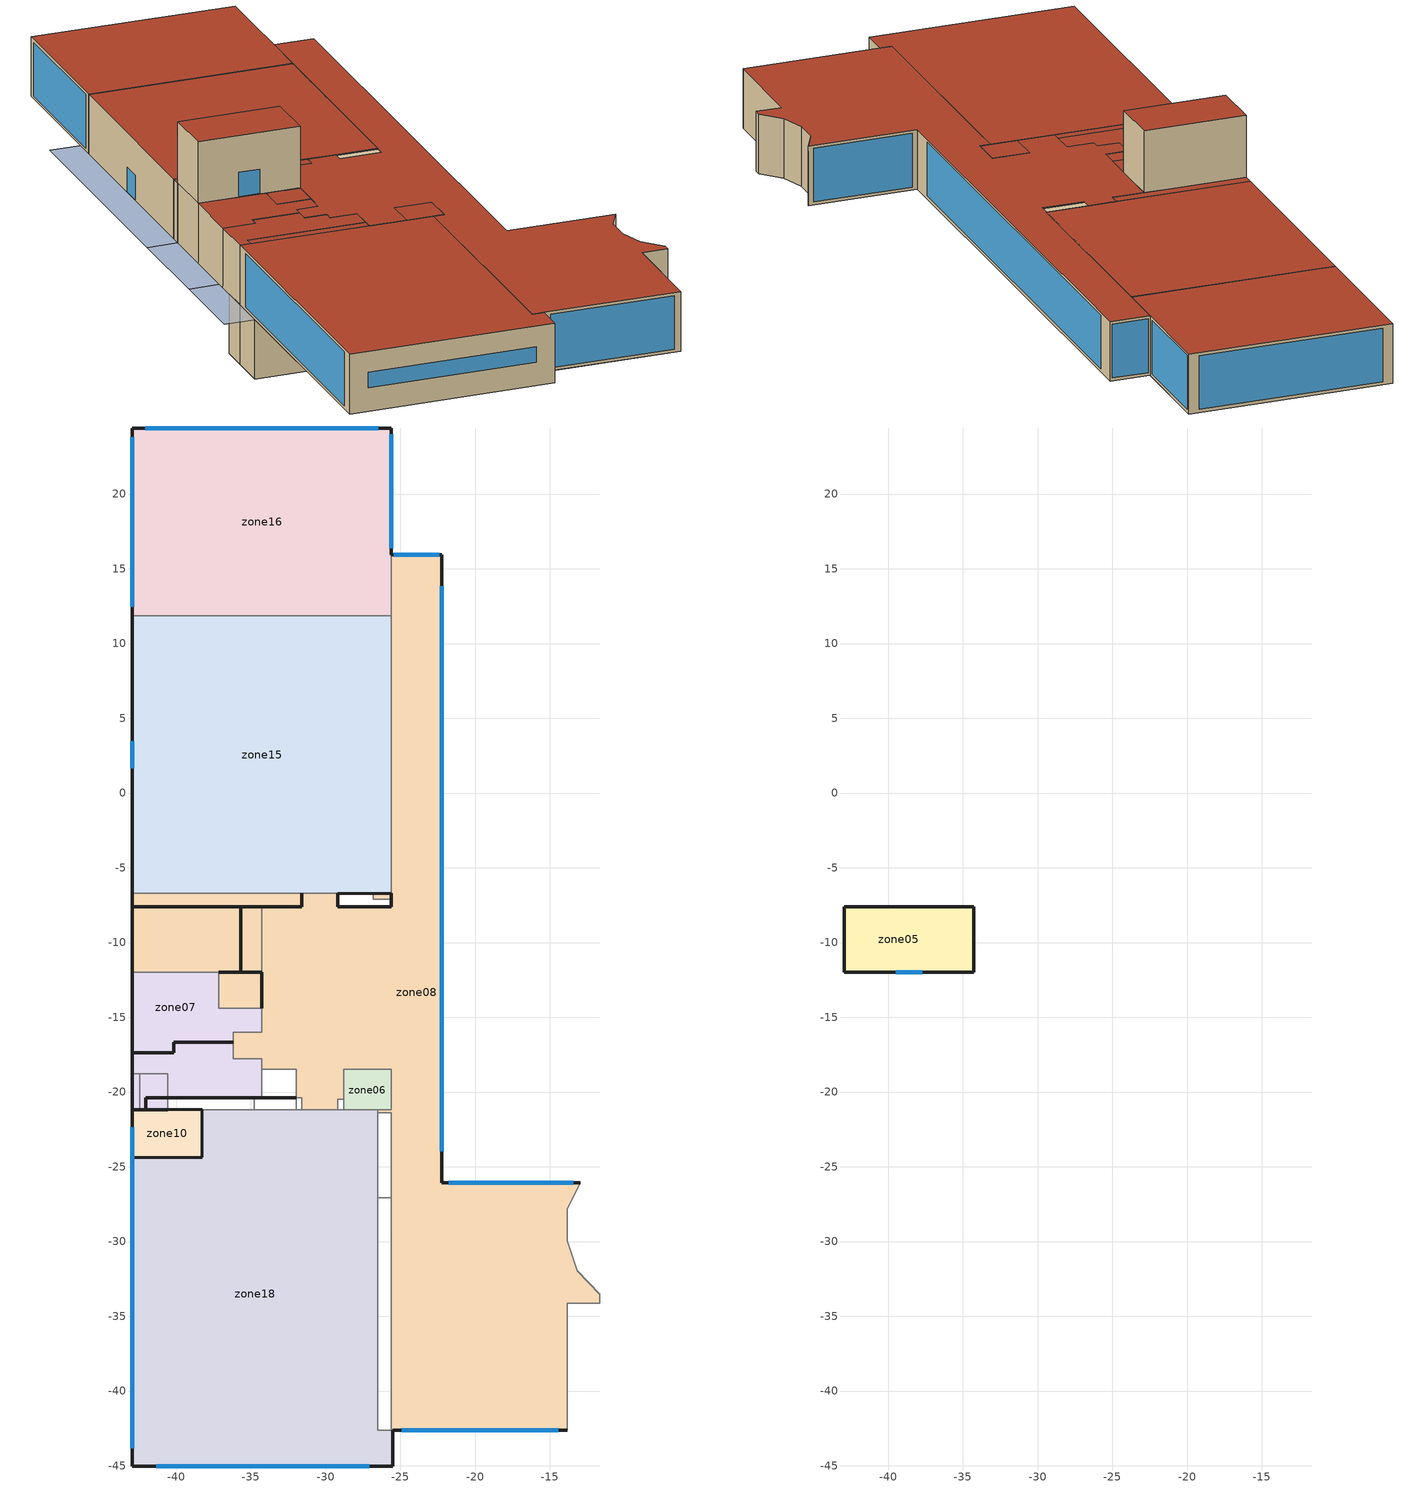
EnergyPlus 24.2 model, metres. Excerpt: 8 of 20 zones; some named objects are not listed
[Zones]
zone08
 floor outside (FL_POLIMI-LC_InternalFloor_IH-E): -22.22,15.94 -22.22,-26.06 -12.96,-26.06 -13.86,-27.86 -13.86,-29.95 -13.16,-31.95 -11.66,-33.54 -11.66,-34.14 -13.86,-34.14 -13.86,-42.62 -25.61,-42.62 -25.61,-19.18 -24.71,-19.18 -24.71,-14.89 -25.61,-14.89 -25.61,15.94 z5.17
 floor to zone11 (FL_POLIMI-LC_InternalFloor_IH-E): -25.61,-21.17 -25.61,-21.37 -26.5,-21.37 -26.5,-21.17 z5.17; -24.71,-14.89 -24.71,-19.18 -25.61,-19.18 -25.61,-18.48 -27.5,-18.48 -27.5,-14.89 z5.17; -25.61,-7.61 -25.61,-14.89 -27.5,-14.89 -27.5,-18.48 -28.8,-18.48 -28.8,-20.48 -29.19,-20.48 -29.19,-21.17 -31.58,-21.17 -31.58,-20.38 -31.98,-20.38 -31.98,-18.48 -34.27,-18.48 -34.27,-17.78 -36.17,-17.78 -36.17,-15.99 -34.27,-15.99 -34.27,-12 -35.67,-12 -35.67,-7.61 -31.58,-7.61 -31.58,-6.71 -29.19,-6.71 -29.19,-7.61 z5.17
 floor to zone19 (FL_POLIMI-LC_InternalFloor_IH-E): -25.61,-6.71 -25.61,-7.11 -26.8,-7.11 -26.8,-6.71 z5.17
 floor to zone11 (Generic Interior Floor): -31.58,-6.71 -31.58,-7.61 -42.94,-7.61 -42.94,-6.71 z5.17; -34.27,-12 -34.27,-14.39 -37.16,-14.39 -37.16,-12 z5.17; -35.67,-7.61 -35.67,-12 -42.94,-12 -42.94,-7.61 z5.17
 floor to zone05 (Generic Interior Floor): -35.67,-7.61 -35.67,-12 -42.94,-12 -42.94,-7.61 z10.29
 wall outside (WL_POLIMI-LC_EW02): -25.51,-42.62 -13.86,-42.62 / -12.96,-26.06 -22.22,-26.06 -22.22,15.94 -25.61,15.94 / -35.67,-12 -35.67,-7.61 / -42.94,-6.71 -42.94,-7.61 z5.17:10.29
 wall outside (WL_POLIMI-LC_IW03): -25.61,-6.71 -25.61,-7.61 -29.19,-7.61 -29.19,-6.71 / -31.58,-6.71 -31.58,-7.61 -35.67,-7.61 z5.17:10.29
 wall outside (WL_POLIMI-LC_FC300): -35.67,-12 -34.27,-12 -34.27,-14.39 / -35.67,-12 -37.16,-12 z5.17:10.29
 wall outside (RF_POLIMI-LC_IH-E): -25.61,-6.71 -25.61,-7.61 -29.19,-7.61 -29.19,-6.71 z10.29
 wall outside (WL_POLIMI-LC_IW01): -42.94,-7.61 -35.67,-7.61 z5.17:10.29
 wall outside (WL_POLIMI-LC_EW03): -42.94,-7.61 -42.94,-12 z5.17:10.29
 wall to zone12 (FL_POLIMI-LC_InternalFloor_IH-E): -26.5,-27.06 -26.5,-42.62 -25.61,-42.62 -25.61,-27.06 z5.17
 wall to zone18 (WL_POLIMI-LC_IW02): -26.5,-21.17 -26.5,-42.62 -25.51,-42.62 / -31.98,-21.17 -28.8,-21.17 z5.17:10.29
 wall to zone14 (FL_POLIMI-LC_InternalFloor_IH-E): -26.5,-21.37 -26.5,-27.06 -25.61,-27.06 -25.61,-21.37 z5.17
 wall to zone06 (WL_POLIMI-LC_IW02): -25.61,-18.48 -25.61,-21.17 -26.5,-21.17 / -28.8,-21.17 -28.8,-18.48 / -25.61,-18.48 -28.8,-18.48 z5.17:10.29
 wall to zone15 (Generic Interior Wall): -25.61,11.85 -25.61,-6.71 z5.17:10.29
 wall to zone16 (Generic Interior Wall): -25.61,15.94 -25.61,11.85 z5.17:10.29
 wall adiabatic (WL_POLIMI-LC_EW02): -13.86,-34.14 -11.66,-34.14 -11.66,-33.54 -13.16,-31.95 -13.86,-29.95 -13.86,-27.86 -12.96,-26.06 / -13.86,-34.14 -13.86,-42.62 z5.17:10.29
 wall to zone15 (WL_POLIMI-LC_IW02): -29.19,-6.71 -31.58,-6.71 z5.17:10.29
 wall to zone05 (FL_POLIMI-LC_InternalFloor_IH-E): -35.67,-7.61 -35.67,-12 -34.27,-12 -34.27,-7.61 z10.29
 wall to zone07 (WL_POLIMI-LC_IW04): -34.27,-14.39 -34.27,-15.99 -36.17,-15.99 -36.17,-16.68 -36.17,-17.78 -34.27,-17.78 -34.27,-18.48 -31.98,-18.48 -31.98,-20.38 z5.17:10.29
 wall to zone07 (WL_POLIMI-LC_IW03): -31.98,-20.38 -31.98,-21.17 z5.17:10.29
 wall to zone11 (FL_POLIMI-LC_InternalFloor_IH-E): -29.19,-20.48 -29.19,-21.17 -28.8,-21.17 -28.8,-20.48 z5.17; -29.19,-6.71 -29.19,-7.61 -25.61,-7.61 -25.61,-7.11 -26.8,-7.11 -26.8,-6.71 z5.17
 wall to zone13 (FL_POLIMI-LC_InternalFloor_IH-E): -31.98,-20.38 -31.98,-21.17 -31.58,-21.17 -31.58,-20.38 z5.17
 wall to zone15 (WL_POLIMI-LC_IW03): -25.61,-6.71 -29.19,-6.71 / -42.94,-6.71 -31.58,-6.71 z5.17:10.29
 wall to zone07 (WL_POLIMI-LC_FC300): -37.16,-12 -37.16,-14.39 -34.27,-14.39 z5.17:10.29
 wall to zone07 (WL_POLIMI-LC_IW01): -37.16,-12 -42.94,-12 z5.17:10.29
 window (curtainWallWindowConstruction_U0.9_SHGC0.67_VT0.8): -24.93,-42.62 -14.44,-42.62 / -22.22,-23.96 -22.22,13.84 z5.43:10.03
 window (curtainWallWindowConstruction_U0.9_SHGC0.67_VT0.58): -22.39,15.94 -25.44,15.94 / -13.42,-26.06 -21.76,-26.06 z5.43:10.03
 roof outside (RF_POLIMI-LC_IH-E): -25.61,15.94 -25.61,-7.61 -29.19,-7.61 -29.19,-6.71 -31.58,-6.71 -31.58,-7.61 -34.27,-7.61 -34.27,-15.99 -36.17,-15.99 -36.17,-17.78 -34.27,-17.78 -34.27,-18.48 -31.98,-18.48 -31.98,-21.17 -28.8,-21.17 -28.8,-18.48 -25.61,-18.48 -25.61,-21.17 -26.5,-21.17 -26.5,-42.62 -13.86,-42.62 -13.86,-34.14 -11.66,-34.14 -11.66,-33.54 -13.16,-31.95 -13.86,-29.95 -13.86,-27.86 -12.96,-26.06 -22.22,-26.06 -22.22,15.94 z10.29; -42.94,-6.71 -42.94,-7.61 -31.58,-7.61 -31.58,-6.71 z10.29; -37.16,-12 -37.16,-14.39 -34.27,-14.39 -34.27,-12 z10.29
zone18
 floor outside (FL_POLIMI-LC_InternalFloor_IH-E): -25.51,-42.62 -25.51,-45.02 -42.94,-45.02 -42.94,-42.62 z5.17
 floor to zone12 (FL_POLIMI-LC_InternalFloor_IH-E): -26.5,-27.06 -26.5,-42.62 -42.94,-42.62 -42.94,-24.36 -38.26,-24.36 -38.26,-27.06 z5.17
 floor to zone10 (FL_POLIMI-LC_InternalFloor_IH-E): -38.26,-21.17 -38.26,-24.36 -42.94,-24.36 -42.94,-21.17 z5.17
 floor to zone14 (FL_POLIMI-LC_InternalFloor_IH-E): -26.5,-21.37 -26.5,-27.06 -38.26,-27.06 -38.26,-21.17 -34.77,-21.17 -34.77,-23.57 -31.58,-23.57 -31.58,-21.37 z5.17
 floor to zone11 (FL_POLIMI-LC_InternalFloor_IH-E): -26.5,-21.17 -26.5,-21.37 -29.19,-21.37 -29.19,-21.17 z5.17; -29.19,-21.17 -29.19,-21.37 -31.58,-21.37 -31.58,-21.17 z5.17
 floor to zone13 (FL_POLIMI-LC_InternalFloor_IH-E): -31.58,-21.17 -31.58,-23.57 -34.77,-23.57 -34.77,-21.17 z5.17
 wall outside (WL_POLIMI-LC_EW02): -42.94,-21.17 -42.94,-45.02 z5.17:10.29
 wall outside (WL_POLIMI-LC_EW01): -42.94,-45.02 -25.51,-45.02 -25.51,-42.62 z5.17:10.29
 wall to zone07 (WL_POLIMI-LC_IW04): -42.04,-21.17 -42.94,-21.17 z5.17:10.29
 wall to zone07 (WL_POLIMI-LC_IW03): -31.98,-21.17 -42.04,-21.17 z5.17:10.29
 wall to zone06 (WL_POLIMI-LC_IW02): -26.5,-21.17 -28.8,-21.17 z5.17:10.29
 window (curtainWallWindowConstruction_U0.9_SHGC0.67_VT0.58): -42.94,-22.36 -42.94,-43.82 z5.43:10.03
 window (windowConstruction_U0.9_SHGC0.67_VT0.8): -41.35,-45.02 -27.1,-45.02 z7.17:8.52
 roof outside (RF_POLIMI-LC_IH-E): -42.94,-21.17 -42.94,-45.02 -25.51,-45.02 -25.51,-42.62 -26.5,-42.62 -26.5,-21.17 z10.29
zone10
 floor to zone07 (FL_POLIMI-LC_InternalFloor_IH-IH_Toilet): -40.55,-18.78 -40.55,-20.38 -42.04,-20.38 -42.04,-21.17 -42.94,-21.17 -42.94,-18.78 z5.17
 floor to zone07 (FL_POLIMI-LC_InternalFloor_IH-E): -40.55,-20.38 -40.55,-21.17 -42.04,-21.17 -42.04,-20.38 z5.17
 wall outside (WL_POLIMI-LC_EW01): -42.94,-21.17 -42.94,-24.36 z0.05:5.17
 wall outside (FL_POLIMI-LC_InternalFloor_IH-E): -42.94,-21.17 -42.94,-24.36 -38.26,-24.36 -38.26,-21.17 z0.05
 wall outside (WL_POLIMI-LC_FC300): -40.55,-21.17 -42.94,-21.17 z0.05:5.17
 wall outside (WL_POLIMI-LC_EW04): -42.94,-18.78 -42.94,-21.17 z0.05:5.17
 wall to zone12 (WL_POLIMI-LC_IW02): -42.94,-24.36 -38.26,-24.36 z0.05:5.17
 wall to zone14 (WL_POLIMI-LC_IW02): -38.26,-21.17 -38.26,-24.36 z0.05:5.17
 wall to zone09 (WL_POLIMI-LC_IW03): -38.26,-21.17 -40.55,-21.17 z0.05:5.17
 wall to zone09 (WL_POLIMI-LC_FC300): -40.55,-21.17 -40.55,-20.38 -40.55,-18.78 -42.94,-18.78 z0.05:5.17
 wall to zone01 (Generic Interior Floor): -42.44,-18.78 -42.44,-21.17 -40.55,-21.17 -40.55,-18.78 z0.05
 wall to zone01 (FL_POLIMI-LC_InternalFloor_IH-E): -42.94,-18.78 -42.94,-21.17 -42.44,-21.17 -42.44,-18.78 z0.05
zone06
 floor to zone11 (FL_POLIMI-LC_InternalFloor_IH-E): -25.61,-20.48 -25.61,-21.17 -28.8,-21.17 -28.8,-20.48 z5.17; -25.61,-19.18 -25.61,-20.48 -28.8,-20.48 -28.8,-18.48 -27.5,-18.48 -27.5,-19.18 z5.17; -25.61,-18.48 -25.61,-19.18 -27.5,-19.18 -27.5,-18.48 z5.17
 roof outside (RF_POLIMI-LC_IH-E): -28.8,-18.48 -28.8,-21.17 -25.61,-21.17 -25.61,-18.48 z10.29
zone15
 floor to zone19 (FL_POLIMI-LC_InternalFloor_IH-E): -25.61,11.85 -25.61,-6.71 -42.94,-6.71 -42.94,11.85 z5.17
 wall outside (WL_POLIMI-LC_EW02): -42.94,11.85 -42.94,-6.71 z5.17:10.29
 wall to zone16 (WL_POLIMI-LC_IW02): -25.61,11.85 -42.94,11.85 z5.17:10.29
 window (windowConstruction_U0.9_SHGC0.67_VT0.58): -42.94,3.47 -42.94,1.67 z5.22:7.32
 roof outside (RF_POLIMI-LC_IH-E): -42.94,11.85 -42.94,-6.71 -25.61,-6.71 -25.61,11.85 z10.29
zone16
 floor to zone19 (FL_POLIMI-LC_InternalFloor_IH-E): -25.61,24.41 -25.61,11.85 -42.94,11.85 -42.94,24.41 z5.17
 wall outside (WL_POLIMI-LC_EW02): -25.61,15.94 -25.61,24.41 -42.94,24.41 -42.94,11.85 z5.17:10.29
 window (curtainWallWindowConstruction_U0.9_SHGC0.67_VT0.58): -42.94,23.79 -42.94,12.47 / -26.48,24.41 -42.07,24.41 z5.43:10.03
 window (curtainWallWindowConstruction_U0.9_SHGC0.67_VT0.8): -25.61,16.36 -25.61,23.99 z5.43:10.03
 roof outside (RF_POLIMI-LC_IH-E): -42.94,24.41 -42.94,11.85 -25.61,11.85 -25.61,24.41 z10.29
zone07
 floor to zone09 (FL_POLIMI-LC_InternalFloor_IH-IH_Toilet): -34.27,-14.39 -34.27,-15.99 -36.17,-15.99 -36.17,-16.68 -42.94,-16.68 -42.94,-12 -37.16,-12 -37.16,-14.39 z5.17; -40.15,-16.68 -40.15,-17.38 -42.94,-17.38 -42.94,-16.68 z5.17; -34.27,-17.78 -34.27,-20.38 -40.55,-20.38 -40.55,-18.78 -42.94,-18.78 -42.94,-17.38 -40.15,-17.38 -40.15,-16.68 -36.17,-16.68 -36.17,-17.78 z5.17
 wall outside (WL_POLIMI-LC_IW05_Toilet): -40.15,-17.38 -40.15,-16.68 -36.17,-16.68 / -40.15,-17.38 -42.94,-17.38 z5.17:10.29
 wall outside (WL_POLIMI-LC_EW02): -42.94,-12 -42.94,-17.38 -42.94,-21.17 z5.17:10.29
 wall outside (WL_POLIMI-LC_IW06_Toilet): -42.04,-21.17 -42.04,-20.38 -34.77,-20.38 -31.98,-20.38 z5.17:10.29
 wall to zone11 (FL_POLIMI-LC_InternalFloor_IH-IH_Toilet): -34.27,-18.48 -34.27,-20.38 -31.98,-20.38 -31.98,-18.48 z5.17
 wall to zone09 (Generic Interior Floor): -40.55,-20.38 -40.55,-21.17 -34.77,-21.17 -34.77,-20.38 z5.17
 wall to zone13 (FL_POLIMI-LC_InternalFloor_IH-E): -34.77,-20.38 -34.77,-21.17 -31.98,-21.17 -31.98,-20.38 z5.17
 roof outside (RF_POLIMI-LC_IH-E): -42.94,-12 -42.94,-17.38 -40.15,-17.38 -40.15,-16.68 -36.17,-16.68 -36.17,-15.99 -34.27,-15.99 -34.27,-14.39 -37.16,-14.39 -37.16,-12 z10.29; -42.94,-17.38 -42.94,-21.17 -42.04,-21.17 -42.04,-20.38 -31.98,-20.38 -31.98,-18.48 -34.27,-18.48 -34.27,-17.78 -36.17,-17.78 -36.17,-16.68 -40.15,-16.68 -40.15,-17.38 z10.29; -42.04,-20.38 -42.04,-21.17 -31.98,-21.17 -31.98,-20.38 z10.29
zone05
 floor to zone08 (FL_POLIMI-LC_InternalFloor_IH-E): -34.27,-7.61 -34.27,-12 -35.67,-12 -35.67,-7.61 z10.29
 wall outside (WL_POLIMI-LC_EW03): -42.94,-12 -34.27,-12 -34.27,-7.61 -42.94,-7.61 -42.94,-12 z10.29:15.58
 window (windowConstruction_U0.9_SHGC0.67_VT0.8): -39.51,-12 -37.71,-12 z10.34:12.44
 roof outside (RF_POLIMI-LC_IH-E): -42.94,-7.61 -42.94,-12 -34.27,-12 -34.27,-7.61 z15.58
shading: -42.94,-16.68 -42.94,-24.36 -45.53,-24.36 -45.53,-16.68 z5.17; -42.94,-7.61 -42.94,-16.68 -45.53,-16.68 -45.53,-7.61 z5.17; -42.94,13.64 -42.94,-7.61 -45.53,-7.61 -45.53,13.64 z5.17
[Building]
building10: North Axis=45; Terrain=City; Solar Distribution=FullExterior
[SizingPeriod:DesignDay] Day of Month=21; DryBulb Temperature Range Modifier Type=DefaultMultipliers; Barometric Pressure=75958; Wind Direction=0; Rain Indicator=No; Snow Indicator=No; Daylight Saving Time Indicator=No; Solar Model Indicator=ASHRAEClearSky
Name | Month | Day Type | Maximum DryBulb Temperature | Daily DryBulb Temperature Range | Humidity Condition Type | Wetbulb or DewPoint at Maximum DryBulb | Wind Speed | Sky Clearness
Grigna.Settentrion Ann Htg 99.6% Condns DB | 3 | WinterDesignDay | -12.1 | 0 | Wetbulb | -12.1 | 6.71 | 0
Grigna.Settentrion Ann Clg .4% Condns DP=>MDB | 8 | SummerDesignDay | 25.8 | 9 | Dewpoint | 17.7 | 3.35 | 1
[Site:WaterMainsTemperature]
Calculation Method=Correlation; Annual Average Outdoor Air Temperature=6.85; Maximum Difference In Monthly Average Outdoor Air Temperatures=4
[Material] Thermal Absorptance=0.9
Name | Roughness | Thickness | Conductivity | Density | Specific Heat | Solar Absorptance | Visible Absorptance
Generic Wall Air Gap | Smooth | 0.1 | 0.667 | 1.28 | 1000 | 0.7 | 0.7
Generic Gypsum Board | MediumSmooth | 0.0127 | 0.16 | 800 | 1090 | 0.5 | 0.5
Generic LW Concrete | MediumRough | 0.1 | 0.53 | 1280 | 840 | 0.8 | 0.8
Generic Ceiling Air Gap | Smooth | 0.1 | 0.556 | 1.28 | 1000 | 0.7 | 0.7
Generic Acoustic Tile | MediumSmooth | 0.02 | 0.06 | 368 | 590 | 0.2 | 0.2
[MATERIAL] Roughness=MediumRough; Solar Absorptance=0.7; Visible Absorptance=0.7
Name | Thickness | Conductivity | Density | Specific Heat | Thermal Absorptance
dtu_MT_POLIMI_Intonaco gesso puro-0.01; dtu_MT__POLIMI_Intonaco interno-0.01 | 0.01 | 0.35 | 1200 | 999 | 0.9
dtu_MT_POLIMI_Isolante rigido-0.1 | 0.1 | 0.04 | 30 | 1452 | 0.95
dtu_MT_POLIMI_Isolante rigido-0.08 | 0.08 | 0.04 | 30 | 1452 | 0.95
Calcestruzzo- gettato in opera-0.26 | 0.26 | 1.046 | 2300 | 657 | 0.95
dtu_MT__POLIMI_Intonaco interno-0.015 | 0.015 | 0.35 | 1200 | 999 | 0.9
dtu_MT_POLIMI_Piastrelle-0.015 | 0.015 | 1.3 | 2300 | 839 | 0.9
dtu_MT_Solaio laterocemento-0.15 | 0.15 | 0.66 | 1100 | 839 | 0.95
dtu_MT_POLIMI_Camera d'aria debolmente ventilata-0.2 | 0.2 | 1 | 1 | 1004 | 0.7
dtu_MT_POLIMI_CLS-0.25 | 0.25 | 1.046 | 2300 | 657 | 0.95
dtu_MT_POLIMI_Camera d'aria non ventilata-0.065 | 0.065 | 1 | 1 | 1003 | 0.7
dtu_MT_Massetto-0.15 | 0.15 | 1.2 | 1700 | 1000 | 0.95
dtu_MT_POLIMI_CLS-0.425 | 0.425 | 1.046 | 2300 | 657 | 0.95
dtu_MT_POLIMI_Camera d'aria fortemente ventilata-0.035 | 0.035 | 0.285 | 1 | 1004 | 0.7
dtu_MT_POLIMI_Linoleum-0.01 | 0.01 | 0.041 | 50 | 2301 | 0.95
dtu_MT_POLIMI_Membrana impermeabilizzante-0.005 | 0.005 | 0.23 | 1100 | 1000 | 0.95
dtu_MT_Calcestruzzo armato-0.3 | 0.3 | 2.3 | 2399.96 | 1000 | 0.85
dtu_MT_POLIMI_Isolante rigido-0.06 | 0.06 | 0.04 | 30 | 1452 | 0.95
dtu_MT_POLIMI_Massetto-0.12 | 0.12 | 1.2 | 1700 | 1000 | 0.95
dtu_MT_POLIMI_Camera d'aria debolmente ventilata-0.26 | 0.26 | 1 | 1 | 1004 | 0.7
dtu_MT_POLIMI_Camera d'aria debolmente ventilata-0.265 | 0.265 | 1 | 1 | 1004 | 0.7
dtu_MT_POLIMI_Piastrelle-0.01 | 0.01 | 1.3 | 2300 | 839 | 0.9
dtu_MT_POLIMI_Isolante morbido-0.04 | 0.04 | 0.04 | 80 | 1028 | 0.95
dtu_MT_POLIMI_Ghiaia-0.08 | 0.08 | 1.2 | 1700 | 1000 | 0.95
dtu_MT__POLIMI_Intonaco interno-0.02 | 0.02 | 0.35 | 1200 | 999 | 0.9
dtu_MT_POLIMI_Gypsum Board-0.025 | 0.025 | 0.21 | 900 | 1000 | 0.9
dtu_MT_POLIMI_Pannello in alluminio-0.005 | 0.005 | 220 | 2700 | 896 | 0.2
dtu_MT_POLIMI_Isolante morbido-0.065 | 0.065 | 0.04 | 80 | 1028 | 0.95
dtu_MT_POLIMI_Camera d'aria non ventilata-0.04 | 0.04 | 1 | 1 | 1003 | 0.7
[WINDOWMATERIAL:SIMPLEGLAZINGSYSTEM] UFactor=0.9; Solar Heat Gain Coefficient=0.67
Name | Visible Transmittance
windowConstruction_U0.9_SHGC0.67_VT0.8 Material; curtainWallWindowConstruction_U0.9_SHGC0.67_VT0.8 Material | 0.8
windowConstruction_U0.9_SHGC0.67_VT0.58 Material; curtainWallWindowConstruction_U0.9_SHGC0.67_VT0.58 Material | 0.58
[WINDOWMATERIAL:BLIND] Slat Orientation=Horizontal; Slat Width=0.7; Slat Separation=0.7; Slat Thickness=0.06; Slat Angle=90; Slat Conductivity=160; Slat Beam Solar Transmittance=0; Front Side Slat Beam Solar Reflectance=0.9; Back Side Slat Beam Solar Reflectance=0.9; Slat Diffuse Solar Transmittance=0; Front Side Slat Diffuse Solar Reflectance=0.9; Back Side Slat Diffuse Solar Reflectance=0.9; Slat Beam Visible Transmittance=0; Front Side Slat Beam Visible Reflectance=0.9; Back Side Slat Beam Visible Reflectance=0.9; Slat Diffuse Visible Transmittance=0; Front Side Slat Diffuse Visible Reflectance=0.9; Back Side Slat Diffuse Visible Reflectance=0.9; Slat Infrared Hemispherical Transmittance=0; Front Side Slat Infrared Hemispherical Emissivity=0.9; Back Side Slat Infrared Hemispherical Emissivity=0.9; Blind to Glass Distance=0.9; Blind Top Opening Multiplier=0; Blind Bottom Opening Multiplier=0; Blind Left Side Opening Multiplier=0.5; Blind Right Side Opening Multiplier=0.5; Minimum Slat Angle=85; Maximum Slat Angle=95
externalAluminiumBlind-curtainWall-extVerFace6; externalAluminiumBlind-curtainWall-extVerFace27; externalAluminiumBlind-window26-996e4d79-fbd8-11ee-97a5-e5395e86ca20; externalAluminiumBlind-curtainWall-extVerFace38
[Construction]
Generic Interior Floor: Generic Acoustic Tile, Generic Ceiling Air Gap, Generic LW Concrete
Generic Interior Wall: Generic Gypsum Board, Generic Wall Air Gap, Generic Gypsum Board
[CONSTRUCTION]
WL_POLIMI-LC_EW01: dtu_MT_POLIMI_Pannello in alluminio-0.005, dtu_MT_POLIMI_Camera d'aria fortemente ventilata-0.035, dtu_MT_POLIMI_Isolante rigido-0.06, dtu_MT_POLIMI_Membrana impermeabilizzante-0.005, dtu_MT_POLIMI_Camera d'aria debolmente ventilata-0.2, dtu_MT_POLIMI_Isolante morbido-0.065, dtu_MT_POLIMI_Gypsum Board-0.025, dtu_MT__POLIMI_Intonaco interno-0.01
WL_POLIMI-LC_EW02: dtu_MT_POLIMI_Pannello in alluminio-0.005, dtu_MT_POLIMI_Camera d'aria fortemente ventilata-0.035, dtu_MT_POLIMI_Isolante rigido-0.1, dtu_MT_POLIMI_Membrana impermeabilizzante-0.005, dtu_MT_POLIMI_Camera d'aria debolmente ventilata-0.26, dtu_MT_POLIMI_Isolante morbido-0.065, dtu_MT_POLIMI_Gypsum Board-0.025, dtu_MT__POLIMI_Intonaco interno-0.01
WL_POLIMI-LC_EW03: dtu_MT_POLIMI_Pannello in alluminio-0.005, dtu_MT_POLIMI_Camera d'aria fortemente ventilata-0.035, dtu_MT_POLIMI_Isolante rigido-0.1, dtu_MT_POLIMI_Membrana impermeabilizzante-0.005, dtu_MT_POLIMI_Camera d'aria debolmente ventilata-0.265, dtu_MT_POLIMI_CLS-0.425, dtu_MT_POLIMI_Isolante morbido-0.065, dtu_MT_POLIMI_Gypsum Board-0.025, dtu_MT__POLIMI_Intonaco interno-0.01
WL_POLIMI-LC_FC300: dtu_MT__POLIMI_Intonaco interno-0.015, Calcestruzzo- gettato in opera-0.26, dtu_MT__POLIMI_Intonaco interno-0.015
WL_POLIMI-LC_EW04: dtu_MT_POLIMI_Pannello in alluminio-0.005, dtu_MT_POLIMI_Camera d'aria fortemente ventilata-0.035, dtu_MT_POLIMI_Isolante rigido-0.1, dtu_MT_POLIMI_Membrana impermeabilizzante-0.005, dtu_MT_POLIMI_Camera d'aria debolmente ventilata-0.265, dtu_MT_POLIMI_CLS-0.425, dtu_MT__POLIMI_Intonaco interno-0.01
WL_POLIMI-LC_IW02: dtu_MT__POLIMI_Intonaco interno-0.01, dtu_MT_POLIMI_Gypsum Board-0.025, dtu_MT_POLIMI_Isolante morbido-0.04, dtu_MT_POLIMI_Camera d'aria non ventilata-0.065, dtu_MT_POLIMI_Isolante morbido-0.04, dtu_MT_POLIMI_Gypsum Board-0.025, dtu_MT_POLIMI_Intonaco gesso puro-0.01
WL_POLIMI-LC_IW03: dtu_MT__POLIMI_Intonaco interno-0.01, dtu_MT_POLIMI_Gypsum Board-0.025, dtu_MT_POLIMI_Isolante morbido-0.065
WL_POLIMI-LC_IW04: dtu_MT__POLIMI_Intonaco interno-0.01, dtu_MT_POLIMI_Gypsum Board-0.025, dtu_MT_POLIMI_Isolante morbido-0.04, dtu_MT_POLIMI_Camera d'aria non ventilata-0.065, dtu_MT_POLIMI_Isolante morbido-0.04, dtu_MT_POLIMI_Gypsum Board-0.025, dtu_MT_POLIMI_Intonaco gesso puro-0.01, dtu_MT_POLIMI_Piastrelle-0.015
WL_POLIMI-LC_IW06_Toilet: dtu_MT_POLIMI_Camera d'aria non ventilata-0.065, dtu_MT_POLIMI_Isolante morbido-0.04, dtu_MT_POLIMI_Gypsum Board-0.025, dtu_MT_POLIMI_Intonaco gesso puro-0.01, dtu_MT_POLIMI_Piastrelle-0.015
WL_POLIMI-LC_IW01: dtu_MT_POLIMI_Intonaco gesso puro-0.01, dtu_MT_POLIMI_Gypsum Board-0.025, dtu_MT_POLIMI_Isolante morbido-0.04, dtu_MT_POLIMI_Camera d'aria non ventilata-0.04, dtu_MT_Calcestruzzo armato-0.3, dtu_MT__POLIMI_Intonaco interno-0.02
WL_POLIMI-LC_IW05_Toilet: dtu_MT_POLIMI_Piastrelle-0.015, dtu_MT__POLIMI_Intonaco interno-0.01, dtu_MT_POLIMI_Gypsum Board-0.025, dtu_MT_POLIMI_Isolante morbido-0.04, dtu_MT_POLIMI_Camera d'aria non ventilata-0.065, dtu_MT_POLIMI_Isolante morbido-0.04, dtu_MT_POLIMI_Gypsum Board-0.025, dtu_MT_POLIMI_Intonaco gesso puro-0.01, dtu_MT_POLIMI_Piastrelle-0.015
FL_POLIMI-LC_InternalFloor_IH-E: dtu_MT_POLIMI_Linoleum-0.01, dtu_MT_Massetto-0.15, dtu_MT_POLIMI_Isolante rigido-0.1, dtu_MT_Solaio laterocemento-0.15, dtu_MT__POLIMI_Intonaco interno-0.02
FL_POLIMI-LC_InternalFloor_IH-IH_Toilet: dtu_MT_POLIMI_Piastrelle-0.01, dtu_MT_Massetto-0.15, dtu_MT_POLIMI_Isolante rigido-0.1, dtu_MT_Solaio laterocemento-0.15, dtu_MT__POLIMI_Intonaco interno-0.02
RF_POLIMI-LC_IH-E: dtu_MT_POLIMI_Ghiaia-0.08, dtu_MT_POLIMI_Massetto-0.12, dtu_MT_POLIMI_Isolante rigido-0.08, dtu_MT_POLIMI_CLS-0.25
windowConstruction_U0.9_SHGC0.67_VT0.8: windowConstruction_U0.9_SHGC0.67_VT0.8 Material
windowConstruction_U0.9_SHGC0.67_VT0.58: windowConstruction_U0.9_SHGC0.67_VT0.58 Material
curtainWallWindowConstruction_U0.9_SHGC0.67_VT0.8: curtainWallWindowConstruction_U0.9_SHGC0.67_VT0.8 Material
curtainWallWindowConstruction_U0.9_SHGC0.67_VT0.58: curtainWallWindowConstruction_U0.9_SHGC0.67_VT0.58 Material
curtainWallWindowConstruction_U0.9_SHGC0.67_VT0.8-withBlinds-curtainWall-extVerFace6: externalAluminiumBlind-curtainWall-extVerFace6, curtainWallWindowConstruction_U0.9_SHGC0.67_VT0.8 Material
curtainWallWindowConstruction_U0.9_SHGC0.67_VT0.58-withBlinds-curtainWall-extVerFace27: externalAluminiumBlind-curtainWall-extVerFace27, curtainWallWindowConstruction_U0.9_SHGC0.67_VT0.58 Material
windowConstruction_U0.9_SHGC0.67_VT0.8-withBlinds-window26-996e4d79-fbd8-11ee-97a5-e5395e86ca20: externalAluminiumBlind-window26-996e4d79-fbd8-11ee-97a5-e5395e86ca20, windowConstruction_U0.9_SHGC0.67_VT0.8 Material
curtainWallWindowConstruction_U0.9_SHGC0.67_VT0.58-withBlinds-curtainWall-extVerFace38: externalAluminiumBlind-curtainWall-extVerFace38, curtainWallWindowConstruction_U0.9_SHGC0.67_VT0.58 Material
[Zone] Multiplier=1
Name | Ceiling Height | Volume | Floor Area
zone08 | 5.12 | 2670.86 | 565.903
zone18 | 5.12 | 2018.21 | 394.182
zone10 | 5.12 | 365.741 | 41.3307
zone06 | 5.12 | 43.9505 | 8.58408
zone15 | 5.12 | 1646.31 | 321.545
zone16 | 5.12 | 1115.24 | 217.821
zone05 | 5.29 | 201.19 | 38.0322
zone07 | 5.12 | 1293.82 | 75.3789
[WINDOWSHADINGCONTROL] Shading Type=ExteriorBlind; Shading Control Type=AlwaysOn; Shading Control Is Scheduled=NO; Glare Control Is Active=NO; Type of Slat Angle Control for Blinds=FixedSlatAngle; Multiple Surface Control Type=Sequential
Name | Zone | Construction with Shading | Fenestration Surface 1
myShadingControl-curtainWall-extVerFace6 | zone08 | curtainWallWindowConstruction_U0.9_SHGC0.67_VT0.8-withBlinds-curtainWall-extVerFace6 | curtainWall-extVerFace6
myShadingControl-curtainWall-extVerFace27 | zone18 | curtainWallWindowConstruction_U0.9_SHGC0.67_VT0.58-withBlinds-curtainWall-extVerFace27 | curtainWall-extVerFace27
myShadingControl-window26-996e4d79-fbd8-11ee-97a5-e5395e86ca20 | zone18 | windowConstruction_U0.9_SHGC0.67_VT0.8-withBlinds-window26-996e4d79-fbd8-11ee-97a5-e5395e86ca20 | window26-996e4d79-fbd8-11ee-97a5-e5395e86ca20
myShadingControl-curtainWall-extVerFace38 | zone16 | curtainWallWindowConstruction_U0.9_SHGC0.67_VT0.58-withBlinds-curtainWall-extVerFace38 | curtainWall-extVerFace38
[People] Number of People Calculation Method=People/Area; Fraction Radiant=0.3; Sensible Heat Fraction=autocalculate; Activity Level Schedule=Seated Adult Activity
Name | Zone or ZoneList or Space or SpaceList | Number of People Schedule | People per Floor Area
Generic Office People..zone08 | zone08 | OccSch_Unoccupied | 0
Generic Office People..zone18 | zone18 | Generic Office Occupancy | 0.12
Generic Office People..zone10 | zone10 | OccSch_Unoccupied | 0
Generic Office People..zone06 | zone06 | OccSch_A0.1/A0.2 | 0
Generic Office People..zone15 | zone15 | Generic Office Occupancy | 0.12
Generic Office People..zone16 | zone16 | Generic Office Occupancy | 0.12
Generic Office People..zone05 | zone05 | OccSch_Unoccupied | 0
Generic Office People..zone07 | zone07 | OccSch_Unoccupied | 0
[Lights] Design Level Calculation Method=Watts/Area; Lighting Level=300; Watts per Floor Area=6; Return Air Fraction=0; Fraction Radiant=0.7; Fraction Visible=0.2
Name | Zone or ZoneList or Space or SpaceList | Schedule
Generic Office Lighting..zone08 | zone08 | LghSch_Unoccupied
Generic Office Lighting..zone18 | zone18 | LghSch_A1.3
Generic Office Lighting..zone10 | zone10 | AlwaysOff
Generic Office Lighting..zone06 | zone06 | LghSch_Costant
Generic Office Lighting..zone15 | zone15 | LghSch_A1.2
Generic Office Lighting..zone16 | zone16 | LghSch_A1.1
Generic Office Lighting..zone05 | zone05 | AlwaysOff
Generic Office Lighting..zone07 | zone07 | AlwaysOff
[ElectricEquipment] Design Level Calculation Method=Watts/Area; Fraction Latent=0; Fraction Radiant=0.5; Fraction Lost=0
Name | Zone or ZoneList or Space or SpaceList | Schedule | Watts per Floor Area
Generic Office Equipment..zone08 | zone08 | EqpSch_Unoccupied | 0
Generic Office Equipment..zone18 | zone18 | Generic Office Occupancy | 8.1
Generic Office Equipment..zone10 | zone10 | AlwaysOff | 0
Generic Office Equipment..zone06 | zone06 | EqpSch_Costant | 2
Generic Office Equipment..zone15 | zone15 | Generic Office Occupancy | 8.1
Generic Office Equipment..zone16 | zone16 | Generic Office Occupancy | 8.1
Generic Office Equipment..zone05 | zone05 | AlwaysOff | 0
Generic Office Equipment..zone07 | zone07 | AlwaysOff | 0
[ZoneInfiltration:DesignFlowRate] Schedule=Generic Office Infiltration; Design Flow Rate Calculation Method=Flow/ExteriorArea; Flow Rate per Exterior Surface Area=0.0001; Constant Term Coefficient=1; Temperature Term Coefficient=0; Velocity Term Coefficient=0
Name | Zone or ZoneList or Space or SpaceList
ZoneInfiltration_zone08 | zone08
ZoneInfiltration_zone18 | zone18
ZoneInfiltration_zone10 | zone10
ZoneInfiltration_zone06 | zone06
ZoneInfiltration_zone15 | zone15
ZoneInfiltration_zone16 | zone16
ZoneInfiltration_zone05 | zone05
ZoneInfiltration_zone07 | zone07
[HVACTemplate:Zone:IdealLoadsAirSystem] Maximum Heating Supply Air Temperature=50; Minimum Cooling Supply Air Temperature=13; Heating Limit=LimitCapacity; Maximum Sensible Heating Capacity=Autosize; Cooling Limit=LimitFlowRateAndCapacity; Maximum Cooling Air Flow Rate=Autosize; Maximum Total Cooling Capacity=Autosize; Dehumidification Control Type=Humidistat; Humidification Control Type=Humidistat; Outdoor Air Method=DetailedSpecification; Demand Controlled Ventilation Type=None; Outdoor Air Economizer Type=DifferentialDryBulb; Heat Recovery Type=None; Sensible Heat Recovery Effectiveness=0; Latent Heat Recovery Effectiveness=0
Name | Template Thermostat | System Availability Schedule | Heating Availability Schedule | Cooling Availability Schedule | Dehumidification Setpoint | Humidification Setpoint | Design Specification Outdoor Air Object
zone08 | Room Setpoint..zone08 | VntSch_AHU | HtnSch_AHU | ClnSch_AHU | 70 | 40 | outdoorAir..zone08
zone18 | Room Setpoint..zone18 | VntSch_AHU | HtnSch_AHU | ClnSch_AHU | 70 | 40 | outdoorAir..zone18
zone10 | Room Setpoint..zone10 | AlwaysOff | AlwaysOff | AlwaysOff | 70 | 40 | outdoorAir..zone10
zone06 | Room Setpoint..zone06 | AlwaysOff | AlwaysOff | AlwaysOff | 100 | 0 | outdoorAir..zone06
zone15 | Room Setpoint..zone15 | VntSch_AHU | HtnSch_AHU | ClnSch_AHU | 70 | 40 | outdoorAir..zone15
zone16 | Room Setpoint..zone16 | VntSch_AHU | HtnSch_AHU | ClnSch_AHU | 70 | 40 | outdoorAir..zone16
zone05 | Room Setpoint..zone05 | VntSch_AHU | HtnSch_AHU | ClnSch_AHU | 70 | 40 | outdoorAir..zone05
zone07 | Room Setpoint..zone07 | AlwaysOff | AlwaysOff | AlwaysOff | 70 | 40 | outdoorAir..zone07
[DesignSpecification:OutdoorAir] Outdoor Air Flow per Zone=0; Outdoor Air Flow Air Changes per Hour=0
Name | Outdoor Air Method | Outdoor Air Flow per Person | Outdoor Air Flow per Zone Floor Area | Outdoor Air Schedule
outdoorAir..zone08; outdoorAir..zone10; outdoorAir..zone05 | Flow/Area | 0 | 0.001
outdoorAir..zone18 | Flow/Person | 0.007 | 0.00297108 | VAV_Generic Office Occupancy
outdoorAir..zone06; outdoorAir..zone07 | Flow/Area | 0 | 0
outdoorAir..zone15 | Flow/Person | 0.007 | 0.0033027 | VAV_Generic Office Occupancy
outdoorAir..zone16 | Flow/Person | 0.007 | 0.00144286 | VAV_Generic Office Occupancy
[WaterUse:Equipment] EndUse Subcategory=General; Flow Rate Fraction Schedule=Office room dayschedule
Name | Peak Flow Rate | Target Temperature Schedule | Hot Water Supply Temperature Schedule | Zone | Sensible Fraction Schedule | Latent Fraction Schedule
Office Hot Water..zone08 | 1.57195e-05 | Office Hot Water..zone08_SHW_Target | Office Hot Water..zone08_SHW_Target | zone08 | Office Hot Water..zone08_SHW_Sensible | Office Hot Water..zone08_SHW_Latent
Office Hot Water..zone18 | 1.09495e-05 | Office Hot Water..zone18_SHW_Target | Office Hot Water..zone18_SHW_Target | zone18 | Office Hot Water..zone18_SHW_Sensible | Office Hot Water..zone18_SHW_Latent
Office Hot Water..zone10 | 1.14808e-06 | Office Hot Water..zone10_SHW_Target | Office Hot Water..zone10_SHW_Target | zone10 | Office Hot Water..zone10_SHW_Sensible | Office Hot Water..zone10_SHW_Latent
Office Hot Water..zone06 | 2.38447e-07 | Office Hot Water..zone06_SHW_Target | Office Hot Water..zone06_SHW_Target | zone06 | Office Hot Water..zone06_SHW_Sensible | Office Hot Water..zone06_SHW_Latent
Office Hot Water..zone15 | 8.93181e-06 | Office Hot Water..zone15_SHW_Target | Office Hot Water..zone15_SHW_Target | zone15 | Office Hot Water..zone15_SHW_Sensible | Office Hot Water..zone15_SHW_Latent
Office Hot Water..zone16 | 6.05058e-06 | Office Hot Water..zone16_SHW_Target | Office Hot Water..zone16_SHW_Target | zone16 | Office Hot Water..zone16_SHW_Sensible | Office Hot Water..zone16_SHW_Latent
Office Hot Water..zone05 | 1.05645e-06 | Office Hot Water..zone05_SHW_Target | Office Hot Water..zone05_SHW_Target | zone05 | Office Hot Water..zone05_SHW_Sensible | Office Hot Water..zone05_SHW_Latent
Office Hot Water..zone07 | 2.09386e-06 | Office Hot Water..zone07_SHW_Target | Office Hot Water..zone07_SHW_Target | zone07 | Office Hot Water..zone07_SHW_Sensible | Office Hot Water..zone07_SHW_Latent
[Schedule:Day:Interval]
Simple Weekday: No, 09:00, 0, 17:00, 1, 24:00, 0
OfficeMedium INFIL_SCH_PNNL_Default: No, 24:00, 1
OfficeMedium INFIL_SCH_PNNL_Wkdy_SmrDsn; OfficeMedium INFIL_SCH_PNNL_Wkdy: No, 06:00, 1, 22:00, 0.25, 24:00, 1
OfficeMedium INFIL_SCH_PNNL_Sat_WntrDsn; OfficeMedium INFIL_SCH_PNNL_Sat: No, 06:00, 1, 18:00, 0.25, 24:00, 1
OfficeMedium BLDG_OCC_SCH_Default: No, 06:00, 0, 18:00, 0.05, 24:00, 0
OfficeMedium BLDG_OCC_SCH_SmrDsn: No, 06:00, 0, 22:00, 1, 24:00, 0.05
OfficeMedium BLDG_OCC_SCH_WntrDsn: No, 24:00, 0
OfficeMedium BLDG_OCC_SCH_Wkdy: No, 06:00, 0, 07:00, 0.1, 08:00, 0.2, 12:00, 0.95, 13:00, 0.5, 17:00, 0.95, 18:00, 0.3, 22:00, 0.1, 24:00, 0.05
OfficeMedium BLDG_OCC_SCH_Sat: No, 06:00, 0, 08:00, 0.1, 12:00, 0.3, 17:00, 0.1, 19:00, 0.05, 24:00, 0
[SCHEDULE:DAY:INTERVAL]
OfficeMedium BLDG_VAV_SCH_Default: No, 06:00, 0.214, 18:00, 0.214, 24:00, 0.214
OfficeMedium BLDG_VAV_SCH_SmrDsn: No, 06:00, 0.214, 22:00, 1, 24:00, 0.214
OfficeMedium BLDG_VAV_SCH_WntrDsn: No, 24:00, 0.214
OfficeMedium BLDG_VAV_SCH_Wkdy: No, 06:00, 0.214, 07:00, 0.214, 08:00, 0.214, 12:00, 0.95, 13:00, 0.5, 17:00, 0.95, 18:00, 0.3, 22:00, 0.214, 24:00, 0.214
OfficeMedium BLDG_VAV_SCH_Sat: No, 06:00, 0.214, 08:00, 0.214, 12:00, 0.3, 17:00, 0.214, 19:00, 0.214, 24:00, 0.214
[Schedule:Week:Daily]
Office room dayschedule_Week 1: Simple Weekday, Simple Weekday, Simple Weekday, Simple Weekday, Simple Weekday, Simple Weekday, Simple Weekday, Simple Weekday, Simple Weekday, Simple Weekday, Simple Weekday, Simple Weekday
Generic Office Infiltration_Week 1: OfficeMedium INFIL_SCH_PNNL_Default, OfficeMedium INFIL_SCH_PNNL_Wkdy, OfficeMedium INFIL_SCH_PNNL_Wkdy, OfficeMedium INFIL_SCH_PNNL_Wkdy, OfficeMedium INFIL_SCH_PNNL_Wkdy, OfficeMedium INFIL_SCH_PNNL_Wkdy, OfficeMedium INFIL_SCH_PNNL_Sat, OfficeMedium INFIL_SCH_PNNL_Default, OfficeMedium INFIL_SCH_PNNL_Wkdy_SmrDsn, OfficeMedium INFIL_SCH_PNNL_Sat_WntrDsn, OfficeMedium INFIL_SCH_PNNL_Default, OfficeMedium INFIL_SCH_PNNL_Default
Generic Office Occupancy_Week 1: OfficeMedium BLDG_OCC_SCH_Default, OfficeMedium BLDG_OCC_SCH_Wkdy, OfficeMedium BLDG_OCC_SCH_Wkdy, OfficeMedium BLDG_OCC_SCH_Wkdy, OfficeMedium BLDG_OCC_SCH_Wkdy, OfficeMedium BLDG_OCC_SCH_Wkdy, OfficeMedium BLDG_OCC_SCH_Sat, OfficeMedium BLDG_OCC_SCH_Default, OfficeMedium BLDG_OCC_SCH_SmrDsn, OfficeMedium BLDG_OCC_SCH_WntrDsn, OfficeMedium BLDG_OCC_SCH_Default, OfficeMedium BLDG_OCC_SCH_Default
[SCHEDULE:WEEK:DAILY]
VAV_Generic Office Occupancy_Week 1: OfficeMedium BLDG_VAV_SCH_Default, OfficeMedium BLDG_VAV_SCH_Wkdy, OfficeMedium BLDG_VAV_SCH_Wkdy, OfficeMedium BLDG_VAV_SCH_Wkdy, OfficeMedium BLDG_VAV_SCH_Wkdy, OfficeMedium BLDG_VAV_SCH_Wkdy, OfficeMedium BLDG_VAV_SCH_Sat, OfficeMedium BLDG_VAV_SCH_Default, OfficeMedium BLDG_VAV_SCH_SmrDsn, OfficeMedium BLDG_VAV_SCH_WntrDsn, OfficeMedium BLDG_VAV_SCH_Default, OfficeMedium BLDG_VAV_SCH_Default
[Schedule:Year]
Office room dayschedule: Office room dayschedule_Week 1, 1, 1, 12, 31
Generic Office Infiltration: Generic Office Infiltration_Week 1, 1, 1, 12, 31
Generic Office Occupancy: Generic Office Occupancy_Week 1, 1, 1, 12, 31
[SCHEDULE:YEAR]
VAV_Generic Office Occupancy: VAV_Generic Office Occupancy_Week 1, 1, 1, 12, 31
[SCHEDULE:COMPACT]
OccSch_A0.1/A0.2: Through: 1/6, For: AllDays, Until: 24:00, 0, Through: 2/16, For: AllDays, Until: 9:00, 0, Until: 18:00, 0.15, Until: 24:00, 0, Through: 5/31, For: Monday, Until: 9:00, 0, Until: 14:00, 0.31, Until: 18:00, 0.24, Until: 24:00, 0, For: Tuesday, Until: 9:00, 0, Until: 14:00, 0.28, Until: 18:00, 0.22, Until: 24:00, 0, For: Wednesday, Until: 9:00, 0, Until: 14:00, 0.3, Until: 18:00, 0.26, Until: 24:00, 0, For: Thursday, Until: 9:00, 0, Until: 14:00, 0.31, Until: 18:00, 0.28, Until: 24:00, 0, For: Friday, Until: 9:00, 0, Until: 14:00, 0.33, Until: 18:00, 0.24, Until: 24:00, 0, For: Saturday, Until: 9:00, 0, Until: 14:00, 0.2, Until: 18:00, 0.16, Until: 24:00, 0, Through: 8/10, For: AllDays, Until: 9:00, 0, Until: 18:00, 0.15, Until: 24:00, 0, Through: 8/26, For: AllDays, Until: 24:00, 0, Through: 9/15, For: AllDays, Until: 9:00, 0, Until: 18:00, 0.15, Until: 24:00, 0, Through: 12/20, For: Monday, Until: 9:00, 0, Until: 14:00, 0.31, Until: 18:00, 0.24, Until: 24:00, 0, For: Tuesday, Until: 9:00, 0, Until: 14:00, 0.28, Until: 18:00, 0.22, Until: 24:00, 0, For: Wednesday, Until: 9:00, 0, Until: 14:00, 0.3, Until: 18:00, 0.26, Until: 24:00, 0, For: Thursday, Until: 9:00, 0, Until: 14:00, 0.31, Until: 18:00, 0.28, Until: 24:00, 0, For: Friday, Until: 9:00, 0, Until: 14:00, 0.33, Until: 18:00, 0.24, Until: 24:00, 0, For: Saturday, Until: 9:00, 0, Until: 14:00, 0.2, Until: 18:00, 0.16, Until: 24:00, 0, Through: 12/31, For: AllDays, Until: 24:00, 0
OccSch_Unoccupied; EqpSch_Unoccupied; LghSch_Unoccupied; AlwaysOff: Through: 12/31, For: AllDays, Until: 24:00, 0
EqpSch_Costant; LghSch_Costant: Through: 12/31, For: AllDays, Until: 07:00, 0, Until: 18:00, 1, Until: 24:00, 0
LghSch_A1.1: Through: 1/6, For: AllDays, Until: 24:00, 0, Through: 2/16, For: AllDays, Until: 9:00, 0, Until: 18:00, 0.15, Until: 24:00, 0, Through: 5/31, For: Monday, Until: 9:00, 0, Until: 14:00, 1, Until: 18:00, 1, Until: 24:00, 0, For: Tuesday, Until: 9:00, 0, Until: 14:00, 1, Until: 18:00, 1, Until: 24:00, 0, For: Wednesday, Until: 9:00, 0, Until: 14:00, 1, Until: 18:00, 1, Until: 24:00, 0, For: Thursday, Until: 9:00, 0, Until: 14:00, 1, Until: 18:00, 1, Until: 24:00, 0, For: Friday, Until: 9:00, 0, Until: 14:00, 1, Until: 18:00, 1, Until: 24:00, 0, For: Saturday, Until: 9:00, 0, Until: 14:00, 1, Until: 18:00, 1, Until: 24:00, 0, Through: 8/10, For: AllDays, Until: 9:00, 0, Until: 18:00, 0.15, Until: 24:00, 0, Through: 8/26, For: AllDays, Until: 24:00, 0, Through: 9/15, For: AllDays, Until: 9:00, 0, Until: 18:00, 0.15, Until: 24:00, 0, Through: 12/20, For: Monday, Until: 9:00, 0, Until: 14:00, 1, Until: 18:00, 1, Until: 24:00, 0, For: Tuesday, Until: 9:00, 0, Until: 14:00, 1, Until: 18:00, 1, Until: 24:00, 0, For: Wednesday, Until: 9:00, 0, Until: 14:00, 1, Until: 18:00, 1, Until: 24:00, 0, For: Thursday, Until: 9:00, 0, Until: 14:00, 1, Until: 18:00, 1, Until: 24:00, 0, For: Friday, Until: 9:00, 0, Until: 14:00, 1, Until: 18:00, 1, Until: 24:00, 0, For: Saturday, Until: 24:00, 0, Through: 12/31, For: AllDays, Until: 24:00, 0
LghSch_A1.2: Through: 1/6, For: AllDays, Until: 24:00, 0, Through: 2/16, For: AllDays, Until: 9:00, 0, Until: 18:00, 0.15, Until: 24:00, 0, Through: 5/31, For: Monday, Until: 24:00, 0, For: Tuesday, Until: 9:00, 0, Until: 14:00, 0.48, Until: 18:00, 0.48, Until: 24:00, 0, For: Wednesday, Until: 9:00, 0, Until: 14:00, 0, Until: 18:00, 0.54, Until: 24:00, 0, For: Thursday, Until: 9:00, 0, Until: 14:00, 0, Until: 18:00, 0.53, Until: 24:00, 0, For: Friday, Until: 9:00, 0, Until: 14:00, 0.58, Until: 18:00, 0.43, Until: 24:00, 0, For: Saturday, Until: 24:00, 0, Through: 8/10, For: AllDays, Until: 9:00, 0, Until: 18:00, 0.15, Until: 24:00, 0, Through: 8/26, For: AllDays, Until: 24:00, 0, Through: 9/15, For: AllDays, Until: 9:00, 0, Until: 18:00, 0.15, Until: 24:00, 0, Through: 12/20, For: Monday, Until: 9:00, 0, Until: 14:00, 0.53, Until: 18:00, 0.53, Until: 24:00, 0, For: Tuesday, Until: 9:00, 0, Until: 14:00, 0.53, Until: 18:00, 0.53, Until: 24:00, 0, For: Wednesday, Until: 9:00, 0, Until: 14:00, 0.35, Until: 18:00, 0.35, Until: 24:00, 0, For: Thursday, Until: 9:00, 0, Until: 14:00, 0.22, Until: 18:00, 0.22, Until: 24:00, 0, For: Friday, Until: 9:00, 0, Until: 14:00, 0.59, Until: 18:00, 0.59, Until: 24:00, 0, For: Saturday, Until: 24:00, 0, Through: 12/31, For: AllDays, Until: 24:00, 0
LghSch_A1.3: Through: 1/6, For: AllDays, Until: 24:00, 0, Through: 2/16, For: AllDays, Until: 9:00, 0, Until: 18:00, 0.15, Until: 24:00, 0, Through: 5/31, For: Monday, Until: 24:00, 0, For: Tuesday, Until: 9:00, 0, Until: 14:00, 0.39, Until: 18:00, 0.39, Until: 24:00, 0, For: Wednesday, Until: 9:00, 0, Until: 14:00, 0, Until: 18:00, 0.43, Until: 24:00, 0, For: Thursday, Until: 9:00, 0, Until: 14:00, 0, Until: 18:00, 0.43, Until: 24:00, 0, For: Friday, Until: 9:00, 0, Until: 14:00, 0.47, Until: 18:00, 0.35, Until: 24:00, 0, For: Saturday, Until: 24:00, 0, Through: 8/10, For: AllDays, Until: 9:00, 0, Until: 18:00, 0.15, Until: 24:00, 0, Through: 8/26, For: AllDays, Until: 24:00, 0, Through: 9/15, For: AllDays, Until: 9:00, 0, Until: 18:00, 0.15, Until: 24:00, 0, Through: 12/20, For: Monday, Until: 9:00, 0, Until: 14:00, 0.43, Until: 18:00, 0.43, Until: 24:00, 0, For: Tuesday, Until: 9:00, 0, Until: 14:00, 0.43, Until: 18:00, 0.43, Until: 24:00, 0, For: Wednesday, Until: 9:00, 0, Until: 14:00, 0.28, Until: 18:00, 0.28, Until: 24:00, 0, For: Thursday, Until: 9:00, 0, Until: 14:00, 0.18, Until: 18:00, 0.18, Until: 24:00, 0, For: Friday, Until: 9:00, 0, Until: 14:00, 0.47, Until: 18:00, 0.47, Until: 24:00, 0, For: Saturday, Until: 24:00, 0, Through: 12/31, For: AllDays, Until: 24:00, 0
HtnSch_AHU: Through: 4/15, For: AllDays, Until: 7:00, 1, Until: 18:00, 1, Until: 24:00, 1, Through: 12/31, For: AllDays, Until: 7:00, 1, Until: 18:00, 1, Until: 24:00, 1
ClnSch_AHU: Through: 4/16, For: AllDays, Until: 24:00, 1, Through: 10/14, For: AllDays, Until: 7:00, 1, Until: 18:00, 1, Until: 24:00, 1, Through: 12/31, For: AllDays, Until: 24:00, 1
VntSch_AHU: Through: 12/31, For: AllDays, Until: 7:00, 1, Until: 18:00, 1, Until: 24:00, 1
[Schedule:Constant]
Name | Hourly Value
Seated Adult Activity | 120
Office Hot Water..zone08_SHW_Target; Office Hot Water..zone18_SHW_Target; Office Hot Water..zone10_SHW_Target; Office Hot Water..zone06_SHW_Target; Office Hot Water..zone15_SHW_Target; Office Hot Water..zone16_SHW_Target; Office Hot Water..zone05_SHW_Target; Office Hot Water..zone07_SHW_Target | 60
Office Hot Water..zone08_SHW_Sensible; Office Hot Water..zone18_SHW_Sensible; Office Hot Water..zone10_SHW_Sensible; Office Hot Water..zone06_SHW_Sensible; Office Hot Water..zone15_SHW_Sensible; Office Hot Water..zone16_SHW_Sensible; Office Hot Water..zone05_SHW_Sensible; Office Hot Water..zone07_SHW_Sensible | 0.2
Office Hot Water..zone08_SHW_Latent; Office Hot Water..zone18_SHW_Latent; Office Hot Water..zone10_SHW_Latent; Office Hot Water..zone06_SHW_Latent; Office Hot Water..zone15_SHW_Latent; Office Hot Water..zone16_SHW_Latent; Office Hot Water..zone05_SHW_Latent; Office Hot Water..zone07_SHW_Latent | 0.05
